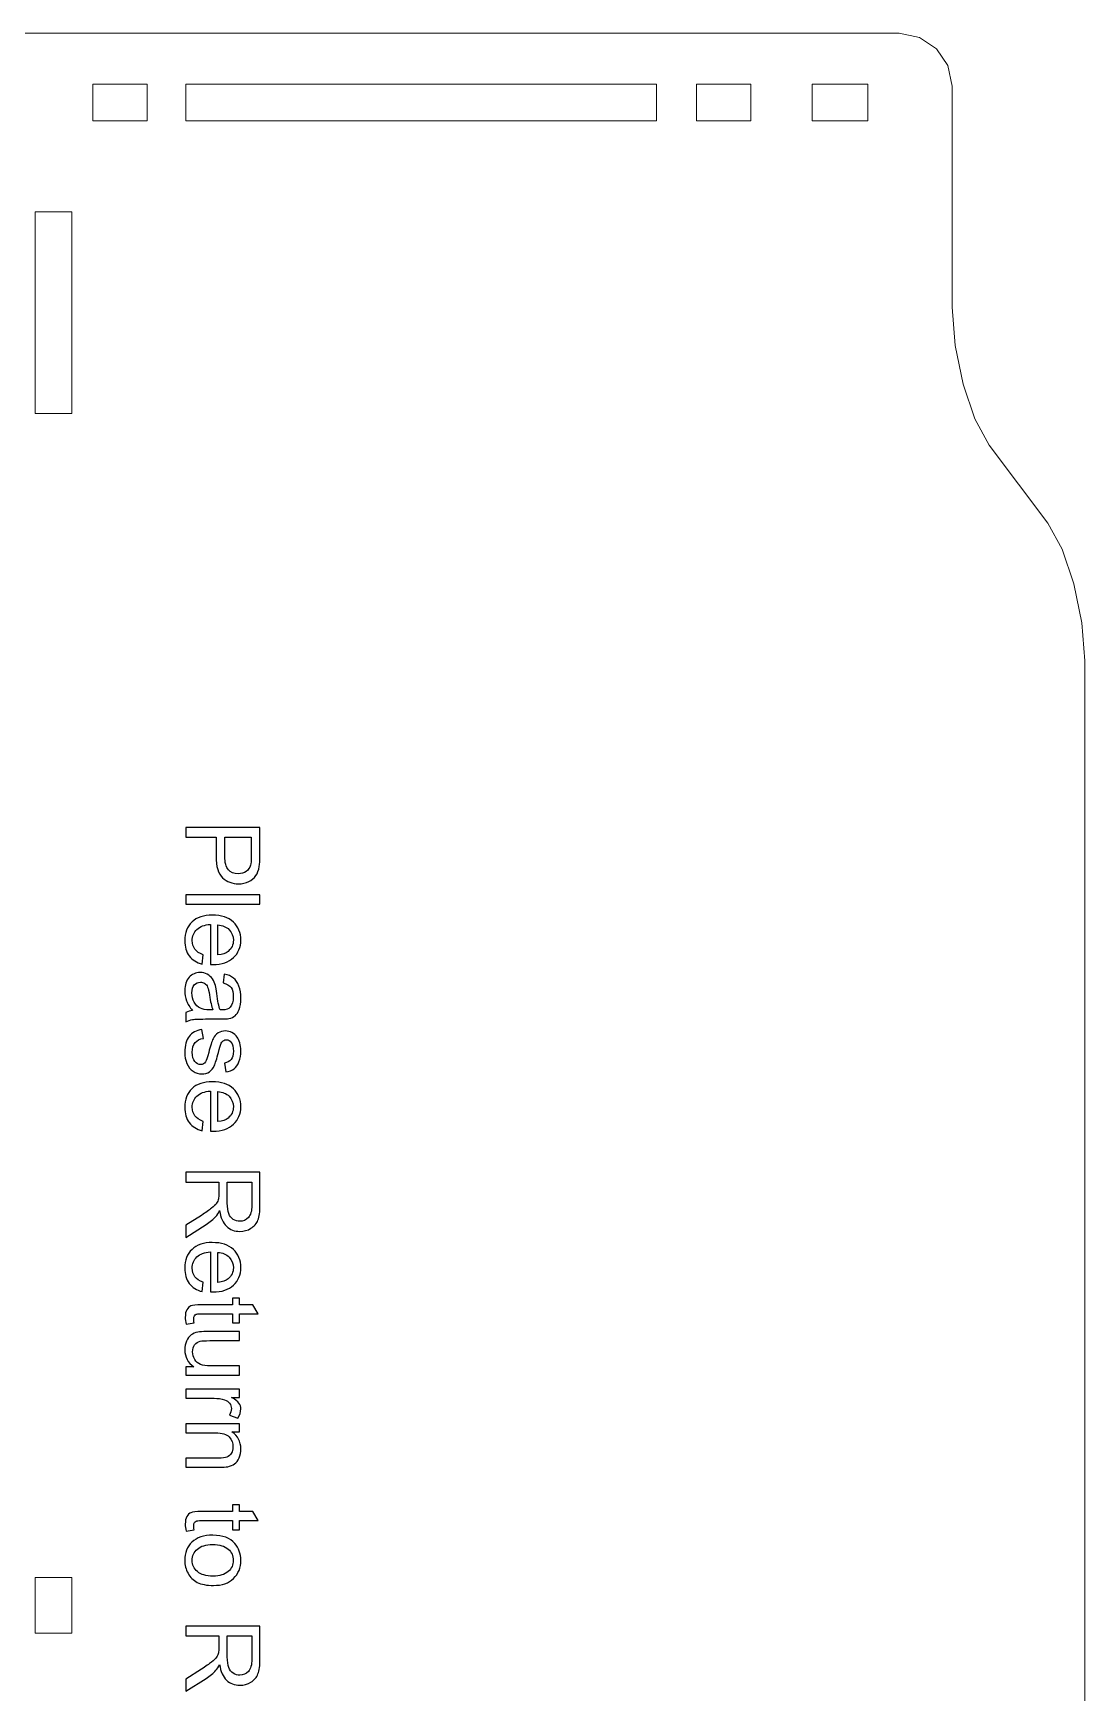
# Model space of a CAD drawing. Header units: centimetres. Extents: x -30.4 to 29.6, y -53.2 to 22.5.
# Drawn here: x 20.14 to 28.75, y 8.37 to 21.97 of the extents above; entities that cross this region are included whole.
import ezdxf

# ---------------------------------------------------------------- set-up
doc = ezdxf.new("R2010")
doc.units = ezdxf.units.CM
doc.header["$MEASUREMENT"] = 0
doc.layers.add('table', color=7, linetype='Continuous')

msp = doc.modelspace()

# ---------------------------------------------------------------- linework, layer by layer
at = {"layer": 'table', "lineweight": 9}
for points in [[(27.23177, 21.96724), (27.23177, 21.96724), (19.10208, 21.96724), (19.10208, 21.96724)], [(20.6302, 21.55045), (20.6302, 21.55045), (21.07569, 21.55045), (21.07569, 21.55045)], [(20.6302, 21.25045), (20.6302, 21.25045), (20.6302, 21.55045), (20.6302, 21.55045)], [(21.07569, 21.55045), (21.07569, 21.55045), (21.07569, 21.25045), (21.07569, 21.25045)], [(25.24436, 21.55045), (25.24436, 21.55045), (21.39242, 21.55045), (21.39242, 21.55045)], [(21.39242, 21.25045), (21.39242, 21.25045), (21.39242, 21.55045), (21.39242, 21.55045)], [(25.24436, 21.25045), (25.24436, 21.25045), (25.24436, 21.55045), (25.24436, 21.55045)], [(26.01781, 21.55045), (26.01781, 21.55045), (25.57268, 21.55045), (25.57268, 21.55045)], [(25.57268, 21.55045), (25.57268, 21.55045), (25.57268, 21.25045), (25.57268, 21.25045)], [(26.01781, 21.25045), (26.01781, 21.25045), (26.01781, 21.55045), (26.01781, 21.55045)], [(26.97555, 21.55045), (26.97555, 21.55045), (26.51957, 21.55045), (26.51957, 21.55045)], [(26.51957, 21.55045), (26.51957, 21.55045), (26.51957, 21.25045), (26.51957, 21.25045)], [(26.97555, 21.25045), (26.97555, 21.25045), (26.97555, 21.55045), (26.97555, 21.55045)], [(27.66641, 20.38228), (27.66641, 20.38228), (27.66641, 21.53279), (27.66641, 21.53279)], [(20.6302, 21.25045), (20.6302, 21.25045), (21.07569, 21.25045), (21.07569, 21.25045)], [(21.07569, 21.25045), (21.07569, 21.25045), (21.07569, 21.25045), (21.07569, 21.25045)], [(25.24436, 21.25045), (25.24436, 21.25045), (21.39242, 21.25045), (21.39242, 21.25045)], [(21.39242, 21.25045), (21.39242, 21.25045), (21.39242, 21.25045), (21.39242, 21.25045)], [(26.01781, 21.25045), (26.01781, 21.25045), (25.57268, 21.25045), (25.57268, 21.25045)], [(25.57268, 21.25045), (25.57268, 21.25045), (25.57268, 21.25045), (25.57268, 21.25045)], [(26.97555, 21.25045), (26.97555, 21.25045), (26.51957, 21.25045), (26.51957, 21.25045)], [(26.51957, 21.25045), (26.51957, 21.25045), (26.51957, 21.25045), (26.51957, 21.25045)], [(20.15699, 18.85232), (20.15699, 18.85232), (20.15699, 20.5035), (20.15699, 20.5035)], [(20.15699, 20.5035), (20.15699, 20.5035), (20.15699, 20.5035), (20.15699, 20.5035)], [(20.15699, 20.5035), (20.15699, 20.5035), (20.45699, 20.5035), (20.45699, 20.5035)], [(20.45699, 18.85232), (20.45699, 18.85232), (20.45699, 20.5035), (20.45699, 20.5035)], [(27.66641, 19.72196), (27.66641, 19.72196), (27.66641, 20.38228), (27.66641, 20.38228)], [(20.45699, 18.85232), (20.45699, 18.85232), (20.15699, 18.85232), (20.15699, 18.85232)], [(28.44867, 17.95473), (28.44867, 17.95473), (27.97008, 18.59279), (27.97008, 18.59279)], [(28.75271, -3.30514), (28.75271, -3.30514), (28.75271, 16.82537), (28.75271, 16.82537)], [(20.15699, 8.86232), (20.15699, 8.86232), (20.15699, 9.31847), (20.15699, 9.31847)], [(20.45699, 9.31847), (20.45699, 9.31847), (20.15699, 9.31847), (20.15699, 9.31847)], [(20.45699, 8.86232), (20.45699, 8.86232), (20.45699, 9.31847), (20.45699, 9.31847)], [(20.45699, 8.86232), (20.45699, 8.86232), (20.15699, 8.86232), (20.15699, 8.86232)]]:
    msp.add_open_spline(points, degree=3, dxfattribs=at)
for points in [[(27.66641, 21.53279), (27.66641, 21.53279), (27.63219, 21.70164), (27.63219, 21.70164), (27.63219, 21.70164), (27.63219, 21.70164), (27.53857, 21.83977), (27.53857, 21.83977), (27.53857, 21.83977), (27.53857, 21.83977), (27.40043, 21.93303), (27.40043, 21.93303), (27.40043, 21.93303), (27.40043, 21.93303), (27.23177, 21.96724), (27.23177, 21.96724)], [(27.97008, 18.59279), (27.97008, 18.59279), (27.85217, 18.80744), (27.85217, 18.80744), (27.85217, 18.80744), (27.85217, 18.80744), (27.75561, 19.09181), (27.75561, 19.09181), (27.75561, 19.09181), (27.75561, 19.09181), (27.6905, 19.40909), (27.6905, 19.40909), (27.6905, 19.40909), (27.6905, 19.40909), (27.66641, 19.72196), (27.66641, 19.72196)], [(28.75271, 16.82537), (28.75271, 16.82537), (28.72862, 17.13843), (28.72862, 17.13843), (28.72862, 17.13843), (28.72862, 17.13843), (28.66314, 17.45572), (28.66314, 17.45572), (28.66314, 17.45572), (28.66314, 17.45572), (28.56658, 17.74045), (28.56658, 17.74045), (28.56658, 17.74045), (28.56658, 17.74045), (28.44886, 17.95473), (28.44886, 17.95473)]]:
    msp.add_open_spline(points, degree=3, knots=[0, 0, 0, 0, 0.2, 0.2, 0.2, 0.2, 0.4, 0.4, 0.4, 0.4, 0.6, 0.6, 0.6, 0.6, 1, 1, 1, 1], dxfattribs=at)
at = {"layer": 'table', "color": 250}
for points, knots in [([(21.39258, 15.46206), (21.39258, 15.46206), (21.99865, 15.46206), (21.99865, 15.46206), (21.99865, 15.46206), (21.99865, 15.46206), (21.99865, 15.23346), (21.99865, 15.23346), (21.99865, 15.23346), (21.99865, 15.19324), (21.99667, 15.16248), (21.99286, 15.14131), (21.99286, 15.14131), (21.98792, 15.11154), (21.97847, 15.08656), (21.9645, 15.06638), (21.9645, 15.06638), (21.95067, 15.04635), (21.93106, 15.03012), (21.90608, 15.01784), (21.90608, 15.01784), (21.88096, 15.00557), (21.85345, 14.9995), (21.82339, 14.9995), (21.82339, 14.9995), (21.77188, 14.9995), (21.72814, 15.01587), (21.69244, 15.0486), (21.69244, 15.0486), (21.65688, 15.08148), (21.63896, 15.14075), (21.63896, 15.2264), (21.63896, 15.2264), (21.63896, 15.2264), (21.63896, 15.38191), (21.63896, 15.38191), (21.63896, 15.38191), (21.63896, 15.38191), (21.39258, 15.38191), (21.39258, 15.38191), (21.39258, 15.38191), (21.39258, 15.38191), (21.39258, 15.46206), (21.39258, 15.46206)], [0, 0, 0, 0, 0.08333333, 0.08333333, 0.08333333, 0.08333333, 0.16666667, 0.16666667, 0.16666667, 0.16666667, 0.25, 0.25, 0.25, 0.25, 0.33333333, 0.33333333, 0.33333333, 0.33333333, 0.41666667, 0.41666667, 0.41666667, 0.41666667, 0.5, 0.5, 0.5, 0.5, 0.58333333, 0.58333333, 0.58333333, 0.58333333, 0.66666667, 0.66666667, 0.66666667, 0.66666667, 0.75, 0.75, 0.75, 0.75, 0.83333333, 0.83333333, 0.83333333, 0.83333333, 1, 1, 1, 1]), ([(21.7105, 15.38191), (21.7105, 15.38191), (21.7105, 15.22513), (21.7105, 15.22513), (21.7105, 15.22513), (21.7105, 15.17334), (21.7201, 15.13652), (21.73943, 15.11478), (21.73943, 15.11478), (21.75876, 15.09305), (21.78585, 15.08219), (21.82085, 15.08219), (21.82085, 15.08219), (21.84625, 15.08219), (21.86798, 15.08854), (21.88604, 15.10138), (21.88604, 15.10138), (21.9041, 15.11422), (21.91596, 15.13101), (21.92174, 15.15204), (21.92174, 15.15204), (21.92527, 15.16558), (21.9271, 15.19042), (21.9271, 15.22683), (21.9271, 15.22683), (21.9271, 15.22683), (21.9271, 15.38191), (21.9271, 15.38191), (21.9271, 15.38191), (21.9271, 15.38191), (21.7105, 15.38191), (21.7105, 15.38191)], [0, 0, 0, 0, 0.11111111, 0.11111111, 0.11111111, 0.11111111, 0.22222222, 0.22222222, 0.22222222, 0.22222222, 0.33333333, 0.33333333, 0.33333333, 0.33333333, 0.44444444, 0.44444444, 0.44444444, 0.44444444, 0.55555556, 0.55555556, 0.55555556, 0.55555556, 0.66666667, 0.66666667, 0.66666667, 0.66666667, 0.77777778, 0.77777778, 0.77777778, 0.77777778, 1, 1, 1, 1]), ([(21.39258, 14.90848), (21.39258, 14.90848), (21.99865, 14.90848), (21.99865, 14.90848), (21.99865, 14.90848), (21.99865, 14.90848), (21.99865, 14.83412), (21.99865, 14.83412), (21.99865, 14.83412), (21.99865, 14.83412), (21.39258, 14.83412), (21.39258, 14.83412), (21.39258, 14.83412), (21.39258, 14.83412), (21.39258, 14.90848), (21.39258, 14.90848)], [0, 0, 0, 0, 0.2, 0.2, 0.2, 0.2, 0.4, 0.4, 0.4, 0.4, 0.6, 0.6, 0.6, 0.6, 1, 1, 1, 1]), ([(21.53397, 14.41827), (21.53397, 14.41827), (21.52452, 14.34136), (21.52452, 14.34136), (21.52452, 14.34136), (21.4795, 14.3535), (21.44465, 14.37593), (21.41981, 14.40867), (21.41981, 14.40867), (21.39512, 14.44155), (21.3827, 14.48346), (21.3827, 14.5344), (21.3827, 14.5344), (21.3827, 14.59861), (21.40246, 14.64955), (21.44197, 14.68708), (21.44197, 14.68708), (21.48148, 14.72476), (21.53694, 14.74353), (21.60834, 14.74353), (21.60834, 14.74353), (21.68228, 14.74353), (21.73957, 14.72462), (21.78035, 14.68652), (21.78035, 14.68652), (21.82113, 14.64842), (21.84159, 14.59917), (21.84159, 14.53849), (21.84159, 14.53849), (21.84159, 14.47979), (21.82155, 14.43181), (21.78162, 14.3947), (21.78162, 14.3947), (21.74169, 14.35745), (21.68538, 14.33882), (21.61299, 14.33882), (21.61299, 14.33882), (21.60848, 14.33882), (21.60185, 14.33896), (21.5931, 14.33925), (21.5931, 14.33925), (21.5931, 14.33925), (21.5931, 14.66662), (21.5931, 14.66662), (21.5931, 14.66662), (21.54484, 14.66394), (21.50787, 14.65025), (21.48233, 14.6257), (21.48233, 14.6257), (21.45664, 14.60115), (21.4438, 14.57067), (21.4438, 14.53398), (21.4438, 14.53398), (21.4438, 14.50674), (21.451, 14.48346), (21.46539, 14.46413), (21.46539, 14.46413), (21.47964, 14.4448), (21.5025, 14.42956), (21.53397, 14.41827)], [0, 0, 0, 0, 0.0625, 0.0625, 0.0625, 0.0625, 0.125, 0.125, 0.125, 0.125, 0.1875, 0.1875, 0.1875, 0.1875, 0.25, 0.25, 0.25, 0.25, 0.3125, 0.3125, 0.3125, 0.3125, 0.375, 0.375, 0.375, 0.375, 0.4375, 0.4375, 0.4375, 0.4375, 0.5, 0.5, 0.5, 0.5, 0.5625, 0.5625, 0.5625, 0.5625, 0.625, 0.625, 0.625, 0.625, 0.6875, 0.6875, 0.6875, 0.6875, 0.75, 0.75, 0.75, 0.75, 0.8125, 0.8125, 0.8125, 0.8125, 0.875, 0.875, 0.875, 0.875, 1, 1, 1, 1]), ([(21.65434, 14.66253), (21.65434, 14.66253), (21.65434, 14.41742), (21.65434, 14.41742), (21.65434, 14.41742), (21.69117, 14.42067), (21.71897, 14.43012), (21.73731, 14.4455), (21.73731, 14.4455), (21.76596, 14.46921), (21.78035, 14.49997), (21.78035, 14.53765), (21.78035, 14.53765), (21.78035, 14.57179), (21.76892, 14.60058), (21.74606, 14.62386), (21.74606, 14.62386), (21.7232, 14.64715), (21.69258, 14.65999), (21.65434, 14.66253)], [0, 0, 0, 0, 0.16666667, 0.16666667, 0.16666667, 0.16666667, 0.33333333, 0.33333333, 0.33333333, 0.33333333, 0.5, 0.5, 0.5, 0.5, 0.66666667, 0.66666667, 0.66666667, 0.66666667, 1, 1, 1, 1]), ([(21.44677, 13.96136), (21.42334, 13.98901), (21.40683, 14.01554), (21.3971, 14.04094), (21.3971, 14.04094), (21.3875, 14.06648), (21.3827, 14.09386), (21.3827, 14.12307), (21.3827, 14.12307), (21.3827, 14.17133), (21.39441, 14.2083), (21.41798, 14.23426), (21.41798, 14.23426), (21.44155, 14.26009), (21.47174, 14.27307), (21.50829, 14.27307), (21.50829, 14.27307), (21.52988, 14.27307), (21.54949, 14.26827), (21.56727, 14.25839), (21.56727, 14.25839), (21.58505, 14.24866), (21.59931, 14.23582), (21.61003, 14.22001), (21.61003, 14.22001), (21.62075, 14.20407), (21.62894, 14.18629), (21.63444, 14.16639), (21.63444, 14.16639), (21.63825, 14.15186), (21.64206, 14.12984), (21.64559, 14.10035), (21.64559, 14.10035), (21.65279, 14.04024), (21.66125, 13.99593), (21.67127, 13.96757), (21.67127, 13.96757), (21.68143, 13.96728), (21.68792, 13.96714), (21.6906, 13.96714), (21.6906, 13.96714), (21.72094, 13.96714), (21.74239, 13.9742), (21.75467, 13.98831), (21.75467, 13.98831), (21.7716, 14.00722), (21.77993, 14.03558), (21.77993, 14.07298), (21.77993, 14.07298), (21.77993, 14.10797), (21.77386, 14.13379), (21.76158, 14.15059), (21.76158, 14.15059), (21.74931, 14.16724), (21.72758, 14.17951), (21.69639, 14.18756), (21.69639, 14.18756), (21.69639, 14.18756), (21.70641, 14.26023), (21.70641, 14.26023), (21.70641, 14.26023), (21.73745, 14.25374), (21.76271, 14.24273), (21.78176, 14.22763), (21.78176, 14.22763), (21.80095, 14.21253), (21.81577, 14.19052), (21.82607, 14.16187), (21.82607, 14.16187), (21.83637, 14.13323), (21.84159, 14.10007), (21.84159, 14.06225), (21.84159, 14.06225), (21.84159, 14.02472), (21.83708, 13.99438), (21.82833, 13.97095), (21.82833, 13.97095), (21.81944, 13.94753), (21.80843, 13.93031), (21.79503, 13.91917), (21.79503, 13.91917), (21.78162, 13.90816), (21.76483, 13.90054), (21.74437, 13.89602), (21.74437, 13.89602), (21.73167, 13.89362), (21.70881, 13.89235), (21.67579, 13.89235), (21.67579, 13.89235), (21.67579, 13.89235), (21.57659, 13.89235), (21.57659, 13.89235), (21.57659, 13.89235), (21.5073, 13.89235), (21.46356, 13.8908), (21.44536, 13.88756), (21.44536, 13.88756), (21.42701, 13.88445), (21.40937, 13.8781), (21.39258, 13.86879), (21.39258, 13.86879), (21.39258, 13.86879), (21.39258, 13.94654), (21.39258, 13.94654), (21.39258, 13.94654), (21.40796, 13.95416), (21.42602, 13.95924), (21.44677, 13.96136)], [0, 0, 0, 0, 0.03571429, 0.03571429, 0.03571429, 0.03571429, 0.07142857, 0.07142857, 0.07142857, 0.07142857, 0.10714286, 0.10714286, 0.10714286, 0.10714286, 0.14285714, 0.14285714, 0.14285714, 0.14285714, 0.17857143, 0.17857143, 0.17857143, 0.17857143, 0.21428571, 0.21428571, 0.21428571, 0.21428571, 0.25, 0.25, 0.25, 0.25, 0.28571429, 0.28571429, 0.28571429, 0.28571429, 0.32142857, 0.32142857, 0.32142857, 0.32142857, 0.35714286, 0.35714286, 0.35714286, 0.35714286, 0.39285714, 0.39285714, 0.39285714, 0.39285714, 0.42857143, 0.42857143, 0.42857143, 0.42857143, 0.46428571, 0.46428571, 0.46428571, 0.46428571, 0.5, 0.5, 0.5, 0.5, 0.53571429, 0.53571429, 0.53571429, 0.53571429, 0.57142857, 0.57142857, 0.57142857, 0.57142857, 0.60714286, 0.60714286, 0.60714286, 0.60714286, 0.64285714, 0.64285714, 0.64285714, 0.64285714, 0.67857143, 0.67857143, 0.67857143, 0.67857143, 0.71428571, 0.71428571, 0.71428571, 0.71428571, 0.75, 0.75, 0.75, 0.75, 0.78571429, 0.78571429, 0.78571429, 0.78571429, 0.82142857, 0.82142857, 0.82142857, 0.82142857, 0.85714286, 0.85714286, 0.85714286, 0.85714286, 0.89285714, 0.89285714, 0.89285714, 0.89285714, 0.92857143, 0.92857143, 0.92857143, 0.92857143, 1, 1, 1, 1]), ([(21.61299, 13.96757), (21.60185, 13.99466), (21.59253, 14.03516), (21.58477, 14.08906), (21.58477, 14.08906), (21.5804, 14.11968), (21.57546, 14.14141), (21.56996, 14.15397), (21.56996, 14.15397), (21.56445, 14.16667), (21.55641, 14.17655), (21.54568, 14.18332), (21.54568, 14.18332), (21.5351, 14.19024), (21.52339, 14.19377), (21.51041, 14.19377), (21.51041, 14.19377), (21.49051, 14.19377), (21.474, 14.18615), (21.46074, 14.17119), (21.46074, 14.17119), (21.44761, 14.15623), (21.44098, 14.13422), (21.44098, 14.10529), (21.44098, 14.10529), (21.44098, 14.07664), (21.44719, 14.0511), (21.45975, 14.02881), (21.45975, 14.02881), (21.47231, 14.00651), (21.48952, 13.99), (21.51125, 13.97956), (21.51125, 13.97956), (21.52805, 13.97152), (21.55288, 13.96757), (21.58562, 13.96757), (21.58562, 13.96757), (21.58562, 13.96757), (21.61299, 13.96757), (21.61299, 13.96757)], [0, 0, 0, 0, 0.09090909, 0.09090909, 0.09090909, 0.09090909, 0.18181818, 0.18181818, 0.18181818, 0.18181818, 0.27272727, 0.27272727, 0.27272727, 0.27272727, 0.36363636, 0.36363636, 0.36363636, 0.36363636, 0.45454545, 0.45454545, 0.45454545, 0.45454545, 0.54545455, 0.54545455, 0.54545455, 0.54545455, 0.63636364, 0.63636364, 0.63636364, 0.63636364, 0.72727273, 0.72727273, 0.72727273, 0.72727273, 0.81818182, 0.81818182, 0.81818182, 0.81818182, 1, 1, 1, 1]), ([(21.52367, 13.8067), (21.52367, 13.8067), (21.53524, 13.73319), (21.53524, 13.73319), (21.53524, 13.73319), (21.50575, 13.72909), (21.48317, 13.71752), (21.46737, 13.69861), (21.46737, 13.69861), (21.45171, 13.67985), (21.4438, 13.65346), (21.4438, 13.61945), (21.4438, 13.61945), (21.4438, 13.5853), (21.45086, 13.5599), (21.46469, 13.54339), (21.46469, 13.54339), (21.47866, 13.52688), (21.49503, 13.51856), (21.51365, 13.51856), (21.51365, 13.51856), (21.53059, 13.51856), (21.54371, 13.5259), (21.55345, 13.54057), (21.55345, 13.54057), (21.56008, 13.55073), (21.5684, 13.57613), (21.57856, 13.61663), (21.57856, 13.61663), (21.59239, 13.6711), (21.60425, 13.70906), (21.6144, 13.73008), (21.6144, 13.73008), (21.62442, 13.75111), (21.63839, 13.76719), (21.65617, 13.77806), (21.65617, 13.77806), (21.67395, 13.78892), (21.69357, 13.79443), (21.71502, 13.79443), (21.71502, 13.79443), (21.73463, 13.79443), (21.75269, 13.78991), (21.76934, 13.78088), (21.76934, 13.78088), (21.78614, 13.77199), (21.79996, 13.75972), (21.81097, 13.74433), (21.81097, 13.74433), (21.81944, 13.73276), (21.82678, 13.71696), (21.8327, 13.69706), (21.8327, 13.69706), (21.83863, 13.67702), (21.84159, 13.65558), (21.84159, 13.63272), (21.84159, 13.63272), (21.84159, 13.59829), (21.83651, 13.56809), (21.82663, 13.54198), (21.82663, 13.54198), (21.81676, 13.51588), (21.80335, 13.49669), (21.78642, 13.48427), (21.78642, 13.48427), (21.76934, 13.47185), (21.74677, 13.46338), (21.7184, 13.45873), (21.7184, 13.45873), (21.7184, 13.45873), (21.70838, 13.5314), (21.70838, 13.5314), (21.70838, 13.5314), (21.73096, 13.53479), (21.7486, 13.54438), (21.7613, 13.56019), (21.7613, 13.56019), (21.774, 13.57599), (21.78035, 13.59843), (21.78035, 13.62735), (21.78035, 13.62735), (21.78035, 13.6615), (21.77471, 13.68591), (21.76342, 13.70045), (21.76342, 13.70045), (21.75213, 13.71512), (21.73886, 13.72246), (21.72377, 13.72246), (21.72377, 13.72246), (21.71403, 13.72246), (21.70542, 13.71936), (21.69766, 13.71329), (21.69766, 13.71329), (21.68962, 13.70722), (21.68313, 13.69777), (21.67776, 13.68479), (21.67776, 13.68479), (21.67508, 13.67731), (21.66873, 13.65543), (21.65885, 13.61903), (21.65885, 13.61903), (21.64474, 13.56639), (21.63331, 13.52971), (21.62428, 13.50896), (21.62428, 13.50896), (21.61539, 13.48808), (21.60227, 13.47171), (21.5852, 13.45986), (21.5852, 13.45986), (21.56812, 13.448), (21.54695, 13.44208), (21.52155, 13.44208), (21.52155, 13.44208), (21.49672, 13.44208), (21.47344, 13.44941), (21.45142, 13.46381), (21.45142, 13.46381), (21.42955, 13.47834), (21.41262, 13.49923), (21.40062, 13.52646), (21.40062, 13.52646), (21.38863, 13.55369), (21.3827, 13.5846), (21.3827, 13.61903), (21.3827, 13.61903), (21.3827, 13.67618), (21.39456, 13.71964), (21.41826, 13.74956), (21.41826, 13.74956), (21.44197, 13.77947), (21.4771, 13.79852), (21.52367, 13.8067)], [0, 0, 0, 0, 0.02941176, 0.02941176, 0.02941176, 0.02941176, 0.05882353, 0.05882353, 0.05882353, 0.05882353, 0.08823529, 0.08823529, 0.08823529, 0.08823529, 0.11764706, 0.11764706, 0.11764706, 0.11764706, 0.14705882, 0.14705882, 0.14705882, 0.14705882, 0.17647059, 0.17647059, 0.17647059, 0.17647059, 0.20588235, 0.20588235, 0.20588235, 0.20588235, 0.23529412, 0.23529412, 0.23529412, 0.23529412, 0.26470588, 0.26470588, 0.26470588, 0.26470588, 0.29411765, 0.29411765, 0.29411765, 0.29411765, 0.32352941, 0.32352941, 0.32352941, 0.32352941, 0.35294118, 0.35294118, 0.35294118, 0.35294118, 0.38235294, 0.38235294, 0.38235294, 0.38235294, 0.41176471, 0.41176471, 0.41176471, 0.41176471, 0.44117647, 0.44117647, 0.44117647, 0.44117647, 0.47058824, 0.47058824, 0.47058824, 0.47058824, 0.5, 0.5, 0.5, 0.5, 0.52941176, 0.52941176, 0.52941176, 0.52941176, 0.55882353, 0.55882353, 0.55882353, 0.55882353, 0.58823529, 0.58823529, 0.58823529, 0.58823529, 0.61764706, 0.61764706, 0.61764706, 0.61764706, 0.64705882, 0.64705882, 0.64705882, 0.64705882, 0.67647059, 0.67647059, 0.67647059, 0.67647059, 0.70588235, 0.70588235, 0.70588235, 0.70588235, 0.73529412, 0.73529412, 0.73529412, 0.73529412, 0.76470588, 0.76470588, 0.76470588, 0.76470588, 0.79411765, 0.79411765, 0.79411765, 0.79411765, 0.82352941, 0.82352941, 0.82352941, 0.82352941, 0.85294118, 0.85294118, 0.85294118, 0.85294118, 0.88235294, 0.88235294, 0.88235294, 0.88235294, 0.91176471, 0.91176471, 0.91176471, 0.91176471, 0.94117647, 0.94117647, 0.94117647, 0.94117647, 1, 1, 1, 1]), ([(21.53397, 13.05318), (21.53397, 13.05318), (21.52452, 12.97627), (21.52452, 12.97627), (21.52452, 12.97627), (21.4795, 12.98841), (21.44465, 13.01084), (21.41981, 13.04358), (21.41981, 13.04358), (21.39512, 13.07646), (21.3827, 13.11837), (21.3827, 13.16931), (21.3827, 13.16931), (21.3827, 13.23352), (21.40246, 13.28446), (21.44197, 13.32199), (21.44197, 13.32199), (21.48148, 13.35967), (21.53694, 13.37844), (21.60834, 13.37844), (21.60834, 13.37844), (21.68228, 13.37844), (21.73957, 13.35953), (21.78035, 13.32143), (21.78035, 13.32143), (21.82113, 13.28333), (21.84159, 13.23408), (21.84159, 13.1734), (21.84159, 13.1734), (21.84159, 13.1147), (21.82155, 13.06672), (21.78162, 13.02961), (21.78162, 13.02961), (21.74169, 12.99236), (21.68538, 12.97373), (21.61299, 12.97373), (21.61299, 12.97373), (21.60848, 12.97373), (21.60185, 12.97387), (21.5931, 12.97416), (21.5931, 12.97416), (21.5931, 12.97416), (21.5931, 13.30153), (21.5931, 13.30153), (21.5931, 13.30153), (21.54484, 13.29885), (21.50787, 13.28516), (21.48233, 13.26061), (21.48233, 13.26061), (21.45664, 13.23606), (21.4438, 13.20558), (21.4438, 13.16889), (21.4438, 13.16889), (21.4438, 13.14165), (21.451, 13.11837), (21.46539, 13.09904), (21.46539, 13.09904), (21.47964, 13.07971), (21.5025, 13.06447), (21.53397, 13.05318)], [0, 0, 0, 0, 0.0625, 0.0625, 0.0625, 0.0625, 0.125, 0.125, 0.125, 0.125, 0.1875, 0.1875, 0.1875, 0.1875, 0.25, 0.25, 0.25, 0.25, 0.3125, 0.3125, 0.3125, 0.3125, 0.375, 0.375, 0.375, 0.375, 0.4375, 0.4375, 0.4375, 0.4375, 0.5, 0.5, 0.5, 0.5, 0.5625, 0.5625, 0.5625, 0.5625, 0.625, 0.625, 0.625, 0.625, 0.6875, 0.6875, 0.6875, 0.6875, 0.75, 0.75, 0.75, 0.75, 0.8125, 0.8125, 0.8125, 0.8125, 0.875, 0.875, 0.875, 0.875, 1, 1, 1, 1]), ([(21.65434, 13.29744), (21.65434, 13.29744), (21.65434, 13.05233), (21.65434, 13.05233), (21.65434, 13.05233), (21.69117, 13.05558), (21.71897, 13.06503), (21.73731, 13.08041), (21.73731, 13.08041), (21.76596, 13.10412), (21.78035, 13.13488), (21.78035, 13.17256), (21.78035, 13.17256), (21.78035, 13.2067), (21.76892, 13.23549), (21.74606, 13.25877), (21.74606, 13.25877), (21.7232, 13.28206), (21.69258, 13.2949), (21.65434, 13.29744)], [0, 0, 0, 0, 0.16666667, 0.16666667, 0.16666667, 0.16666667, 0.33333333, 0.33333333, 0.33333333, 0.33333333, 0.5, 0.5, 0.5, 0.5, 0.66666667, 0.66666667, 0.66666667, 0.66666667, 1, 1, 1, 1]), ([(21.39258, 12.63677), (21.39258, 12.63677), (21.99865, 12.63677), (21.99865, 12.63677), (21.99865, 12.63677), (21.99865, 12.63677), (21.99865, 12.36809), (21.99865, 12.36809), (21.99865, 12.36809), (21.99865, 12.31405), (21.99314, 12.27298), (21.98228, 12.2449), (21.98228, 12.2449), (21.97141, 12.21682), (21.95222, 12.19439), (21.92471, 12.17745), (21.92471, 12.17745), (21.89705, 12.16066), (21.86657, 12.15234), (21.83327, 12.15234), (21.83327, 12.15234), (21.79023, 12.15234), (21.7541, 12.16616), (21.72461, 12.1941), (21.72461, 12.1941), (21.69512, 12.2219), (21.67635, 12.26494), (21.66831, 12.32308), (21.66831, 12.32308), (21.65815, 12.30177), (21.64813, 12.28568), (21.63811, 12.27468), (21.63811, 12.27468), (21.61666, 12.25125), (21.58971, 12.2291), (21.55754, 12.20807), (21.55754, 12.20807), (21.55754, 12.20807), (21.39258, 12.10266), (21.39258, 12.10266), (21.39258, 12.10266), (21.39258, 12.10266), (21.39258, 12.20356), (21.39258, 12.20356), (21.39258, 12.20356), (21.39258, 12.20356), (21.51873, 12.28371), (21.51873, 12.28371), (21.51873, 12.28371), (21.555, 12.30713), (21.58294, 12.32647), (21.60213, 12.34171), (21.60213, 12.34171), (21.62146, 12.3568), (21.63501, 12.37035), (21.64263, 12.38234), (21.64263, 12.38234), (21.65039, 12.39434), (21.65575, 12.40647), (21.65885, 12.41889), (21.65885, 12.41889), (21.66069, 12.42806), (21.66168, 12.44288), (21.66168, 12.46362), (21.66168, 12.46362), (21.66168, 12.46362), (21.66168, 12.55662), (21.66168, 12.55662), (21.66168, 12.55662), (21.66168, 12.55662), (21.39258, 12.55662), (21.39258, 12.55662), (21.39258, 12.55662), (21.39258, 12.55662), (21.39258, 12.63677), (21.39258, 12.63677)], [0, 0, 0, 0, 0.05, 0.05, 0.05, 0.05, 0.1, 0.1, 0.1, 0.1, 0.15, 0.15, 0.15, 0.15, 0.2, 0.2, 0.2, 0.2, 0.25, 0.25, 0.25, 0.25, 0.3, 0.3, 0.3, 0.3, 0.35, 0.35, 0.35, 0.35, 0.4, 0.4, 0.4, 0.4, 0.45, 0.45, 0.45, 0.45, 0.5, 0.5, 0.5, 0.5, 0.55, 0.55, 0.55, 0.55, 0.6, 0.6, 0.6, 0.6, 0.65, 0.65, 0.65, 0.65, 0.7, 0.7, 0.7, 0.7, 0.75, 0.75, 0.75, 0.75, 0.8, 0.8, 0.8, 0.8, 0.85, 0.85, 0.85, 0.85, 0.9, 0.9, 0.9, 0.9, 1, 1, 1, 1]), ([(21.7311, 12.55662), (21.7311, 12.55662), (21.7311, 12.38418), (21.7311, 12.38418), (21.7311, 12.38418), (21.7311, 12.34763), (21.73491, 12.31885), (21.74253, 12.29824), (21.74253, 12.29824), (21.75015, 12.2775), (21.76229, 12.26184), (21.77894, 12.25111), (21.77894, 12.25111), (21.79559, 12.24039), (21.81365, 12.23503), (21.83327, 12.23503), (21.83327, 12.23503), (21.86191, 12.23503), (21.88548, 12.24533), (21.90396, 12.26621), (21.90396, 12.26621), (21.92245, 12.28695), (21.93162, 12.31983), (21.93162, 12.36485), (21.93162, 12.36485), (21.93162, 12.36485), (21.93162, 12.55662), (21.93162, 12.55662), (21.93162, 12.55662), (21.93162, 12.55662), (21.7311, 12.55662), (21.7311, 12.55662)], [0, 0, 0, 0, 0.11111111, 0.11111111, 0.11111111, 0.11111111, 0.22222222, 0.22222222, 0.22222222, 0.22222222, 0.33333333, 0.33333333, 0.33333333, 0.33333333, 0.44444444, 0.44444444, 0.44444444, 0.44444444, 0.55555556, 0.55555556, 0.55555556, 0.55555556, 0.66666667, 0.66666667, 0.66666667, 0.66666667, 0.77777778, 0.77777778, 0.77777778, 0.77777778, 1, 1, 1, 1]), ([(21.53397, 11.73564), (21.53397, 11.73564), (21.52452, 11.65873), (21.52452, 11.65873), (21.52452, 11.65873), (21.4795, 11.67087), (21.44465, 11.6933), (21.41981, 11.72604), (21.41981, 11.72604), (21.39512, 11.75892), (21.3827, 11.80083), (21.3827, 11.85177), (21.3827, 11.85177), (21.3827, 11.91598), (21.40246, 11.96692), (21.44197, 12.00445), (21.44197, 12.00445), (21.48148, 12.04213), (21.53694, 12.0609), (21.60834, 12.0609), (21.60834, 12.0609), (21.68228, 12.0609), (21.73957, 12.04199), (21.78035, 12.00389), (21.78035, 12.00389), (21.82113, 11.96579), (21.84159, 11.91654), (21.84159, 11.85586), (21.84159, 11.85586), (21.84159, 11.79716), (21.82155, 11.74918), (21.78162, 11.71207), (21.78162, 11.71207), (21.74169, 11.67482), (21.68538, 11.65619), (21.61299, 11.65619), (21.61299, 11.65619), (21.60848, 11.65619), (21.60185, 11.65633), (21.5931, 11.65662), (21.5931, 11.65662), (21.5931, 11.65662), (21.5931, 11.98399), (21.5931, 11.98399), (21.5931, 11.98399), (21.54484, 11.98131), (21.50787, 11.96762), (21.48233, 11.94307), (21.48233, 11.94307), (21.45664, 11.91852), (21.4438, 11.88804), (21.4438, 11.85135), (21.4438, 11.85135), (21.4438, 11.82411), (21.451, 11.80083), (21.46539, 11.7815), (21.46539, 11.7815), (21.47964, 11.76217), (21.5025, 11.74693), (21.53397, 11.73564)], [0, 0, 0, 0, 0.0625, 0.0625, 0.0625, 0.0625, 0.125, 0.125, 0.125, 0.125, 0.1875, 0.1875, 0.1875, 0.1875, 0.25, 0.25, 0.25, 0.25, 0.3125, 0.3125, 0.3125, 0.3125, 0.375, 0.375, 0.375, 0.375, 0.4375, 0.4375, 0.4375, 0.4375, 0.5, 0.5, 0.5, 0.5, 0.5625, 0.5625, 0.5625, 0.5625, 0.625, 0.625, 0.625, 0.625, 0.6875, 0.6875, 0.6875, 0.6875, 0.75, 0.75, 0.75, 0.75, 0.8125, 0.8125, 0.8125, 0.8125, 0.875, 0.875, 0.875, 0.875, 1, 1, 1, 1]), ([(21.65434, 11.9799), (21.65434, 11.9799), (21.65434, 11.73479), (21.65434, 11.73479), (21.65434, 11.73479), (21.69117, 11.73804), (21.71897, 11.74749), (21.73731, 11.76287), (21.73731, 11.76287), (21.76596, 11.78658), (21.78035, 11.81734), (21.78035, 11.85502), (21.78035, 11.85502), (21.78035, 11.88916), (21.76892, 11.91795), (21.74606, 11.94123), (21.74606, 11.94123), (21.7232, 11.96452), (21.69258, 11.97736), (21.65434, 11.9799)], [0, 0, 0, 0, 0.16666667, 0.16666667, 0.16666667, 0.16666667, 0.33333333, 0.33333333, 0.33333333, 0.33333333, 0.5, 0.5, 0.5, 0.5, 0.66666667, 0.66666667, 0.66666667, 0.66666667, 1, 1, 1, 1]), ([(21.45918, 11.40276), (21.45918, 11.40276), (21.39343, 11.39204), (21.39343, 11.39204), (21.39343, 11.39204), (21.38905, 11.41292), (21.38679, 11.43169), (21.38679, 11.4482), (21.38679, 11.4482), (21.38679, 11.47529), (21.39103, 11.49618), (21.39964, 11.51114), (21.39964, 11.51114), (21.4081, 11.52595), (21.41939, 11.53639), (21.43336, 11.54246), (21.43336, 11.54246), (21.44719, 11.54853), (21.47654, 11.55163), (21.52113, 11.55163), (21.52113, 11.55163), (21.52113, 11.55163), (21.77372, 11.55163), (21.77372, 11.55163), (21.77372, 11.55163), (21.77372, 11.55163), (21.77372, 11.60624), (21.77372, 11.60624), (21.77372, 11.60624), (21.77372, 11.60624), (21.83157, 11.60624), (21.83157, 11.60624), (21.83157, 11.60624), (21.83157, 11.60624), (21.83157, 11.55163), (21.83157, 11.55163), (21.83157, 11.55163), (21.83157, 11.55163), (21.94037, 11.55163), (21.94037, 11.55163), (21.94037, 11.55163), (21.94037, 11.55163), (21.98496, 11.47755), (21.98496, 11.47755), (21.98496, 11.47755), (21.98496, 11.47755), (21.83157, 11.47755), (21.83157, 11.47755), (21.83157, 11.47755), (21.83157, 11.47755), (21.83157, 11.40276), (21.83157, 11.40276), (21.83157, 11.40276), (21.83157, 11.40276), (21.77372, 11.40276), (21.77372, 11.40276), (21.77372, 11.40276), (21.77372, 11.40276), (21.77372, 11.47755), (21.77372, 11.47755), (21.77372, 11.47755), (21.77372, 11.47755), (21.51704, 11.47755), (21.51704, 11.47755), (21.51704, 11.47755), (21.49573, 11.47755), (21.48218, 11.47628), (21.47612, 11.47374), (21.47612, 11.47374), (21.47005, 11.47106), (21.46525, 11.46683), (21.46158, 11.4609), (21.46158, 11.4609), (21.45806, 11.45497), (21.45622, 11.44651), (21.45622, 11.4355), (21.45622, 11.4355), (21.45622, 11.42717), (21.45721, 11.41631), (21.45918, 11.40276)], [0, 0, 0, 0, 0.04761905, 0.04761905, 0.04761905, 0.04761905, 0.0952381, 0.0952381, 0.0952381, 0.0952381, 0.14285714, 0.14285714, 0.14285714, 0.14285714, 0.19047619, 0.19047619, 0.19047619, 0.19047619, 0.23809524, 0.23809524, 0.23809524, 0.23809524, 0.28571429, 0.28571429, 0.28571429, 0.28571429, 0.33333333, 0.33333333, 0.33333333, 0.33333333, 0.38095238, 0.38095238, 0.38095238, 0.38095238, 0.42857143, 0.42857143, 0.42857143, 0.42857143, 0.47619048, 0.47619048, 0.47619048, 0.47619048, 0.52380952, 0.52380952, 0.52380952, 0.52380952, 0.57142857, 0.57142857, 0.57142857, 0.57142857, 0.61904762, 0.61904762, 0.61904762, 0.61904762, 0.66666667, 0.66666667, 0.66666667, 0.66666667, 0.71428571, 0.71428571, 0.71428571, 0.71428571, 0.76190476, 0.76190476, 0.76190476, 0.76190476, 0.80952381, 0.80952381, 0.80952381, 0.80952381, 0.85714286, 0.85714286, 0.85714286, 0.85714286, 0.9047619, 0.9047619, 0.9047619, 0.9047619, 1, 1, 1, 1]), ([(21.39258, 11.04223), (21.39258, 11.04223), (21.45707, 11.04223), (21.45707, 11.04223), (21.45707, 11.04223), (21.4074, 11.07652), (21.3827, 11.12294), (21.3827, 11.18164), (21.3827, 11.18164), (21.3827, 11.20747), (21.38764, 11.23174), (21.39752, 11.25417), (21.39752, 11.25417), (21.4074, 11.27661), (21.41996, 11.29326), (21.43491, 11.30413), (21.43491, 11.30413), (21.45001, 11.31513), (21.46836, 11.32275), (21.49009, 11.32713), (21.49009, 11.32713), (21.50476, 11.33009), (21.5279, 11.33164), (21.55965, 11.33164), (21.55965, 11.33164), (21.55965, 11.33164), (21.83157, 11.33164), (21.83157, 11.33164), (21.83157, 11.33164), (21.83157, 11.33164), (21.83157, 11.25728), (21.83157, 11.25728), (21.83157, 11.25728), (21.83157, 11.25728), (21.58816, 11.25728), (21.58816, 11.25728), (21.58816, 11.25728), (21.54921, 11.25728), (21.52311, 11.25573), (21.50956, 11.25276), (21.50956, 11.25276), (21.48995, 11.24797), (21.47471, 11.23809), (21.46342, 11.22299), (21.46342, 11.22299), (21.45227, 11.20775), (21.44677, 11.18898), (21.44677, 11.16669), (21.44677, 11.16669), (21.44677, 11.14439), (21.45241, 11.12351), (21.46384, 11.10389), (21.46384, 11.10389), (21.47527, 11.08428), (21.49093, 11.07045), (21.51055, 11.06241), (21.51055, 11.06241), (21.5303, 11.05422), (21.55895, 11.05013), (21.59634, 11.05013), (21.59634, 11.05013), (21.59634, 11.05013), (21.83157, 11.05013), (21.83157, 11.05013), (21.83157, 11.05013), (21.83157, 11.05013), (21.83157, 10.97576), (21.83157, 10.97576), (21.83157, 10.97576), (21.83157, 10.97576), (21.39258, 10.97576), (21.39258, 10.97576), (21.39258, 10.97576), (21.39258, 10.97576), (21.39258, 11.04223), (21.39258, 11.04223)], [0, 0, 0, 0, 0.05, 0.05, 0.05, 0.05, 0.1, 0.1, 0.1, 0.1, 0.15, 0.15, 0.15, 0.15, 0.2, 0.2, 0.2, 0.2, 0.25, 0.25, 0.25, 0.25, 0.3, 0.3, 0.3, 0.3, 0.35, 0.35, 0.35, 0.35, 0.4, 0.4, 0.4, 0.4, 0.45, 0.45, 0.45, 0.45, 0.5, 0.5, 0.5, 0.5, 0.55, 0.55, 0.55, 0.55, 0.6, 0.6, 0.6, 0.6, 0.65, 0.65, 0.65, 0.65, 0.7, 0.7, 0.7, 0.7, 0.75, 0.75, 0.75, 0.75, 0.8, 0.8, 0.8, 0.8, 0.85, 0.85, 0.85, 0.85, 0.9, 0.9, 0.9, 0.9, 1, 1, 1, 1]), ([(21.39258, 10.85992), (21.39258, 10.85992), (21.83157, 10.85992), (21.83157, 10.85992), (21.83157, 10.85992), (21.83157, 10.85992), (21.83157, 10.79303), (21.83157, 10.79303), (21.83157, 10.79303), (21.83157, 10.79303), (21.76511, 10.79303), (21.76511, 10.79303), (21.76511, 10.79303), (21.79615, 10.77596), (21.81676, 10.76015), (21.82663, 10.74562), (21.82663, 10.74562), (21.83651, 10.73122), (21.84159, 10.71528), (21.84159, 10.69792), (21.84159, 10.69792), (21.84159, 10.67281), (21.83355, 10.64741), (21.8176, 10.62144), (21.8176, 10.62144), (21.8176, 10.62144), (21.74846, 10.64712), (21.74846, 10.64712), (21.74846, 10.64712), (21.75932, 10.66519), (21.76469, 10.68339), (21.76469, 10.70159), (21.76469, 10.70159), (21.76469, 10.71796), (21.75975, 10.73249), (21.75001, 10.74548), (21.75001, 10.74548), (21.74013, 10.75846), (21.72659, 10.76763), (21.70923, 10.77313), (21.70923, 10.77313), (21.68284, 10.78146), (21.65392, 10.78555), (21.62245, 10.78555), (21.62245, 10.78555), (21.62245, 10.78555), (21.39258, 10.78555), (21.39258, 10.78555), (21.39258, 10.78555), (21.39258, 10.78555), (21.39258, 10.85992), (21.39258, 10.85992)], [0, 0, 0, 0, 0.07142857, 0.07142857, 0.07142857, 0.07142857, 0.14285714, 0.14285714, 0.14285714, 0.14285714, 0.21428571, 0.21428571, 0.21428571, 0.21428571, 0.28571429, 0.28571429, 0.28571429, 0.28571429, 0.35714286, 0.35714286, 0.35714286, 0.35714286, 0.42857143, 0.42857143, 0.42857143, 0.42857143, 0.5, 0.5, 0.5, 0.5, 0.57142857, 0.57142857, 0.57142857, 0.57142857, 0.64285714, 0.64285714, 0.64285714, 0.64285714, 0.71428571, 0.71428571, 0.71428571, 0.71428571, 0.78571429, 0.78571429, 0.78571429, 0.78571429, 0.85714286, 0.85714286, 0.85714286, 0.85714286, 1, 1, 1, 1]), ([(21.39258, 10.57713), (21.39258, 10.57713), (21.83157, 10.57713), (21.83157, 10.57713), (21.83157, 10.57713), (21.83157, 10.57713), (21.83157, 10.51024), (21.83157, 10.51024), (21.83157, 10.51024), (21.83157, 10.51024), (21.7692, 10.51024), (21.7692, 10.51024), (21.7692, 10.51024), (21.81746, 10.47793), (21.84159, 10.43136), (21.84159, 10.37055), (21.84159, 10.37055), (21.84159, 10.34402), (21.83679, 10.31975), (21.82734, 10.29759), (21.82734, 10.29759), (21.81774, 10.2753), (21.80533, 10.25879), (21.7898, 10.24778), (21.7898, 10.24778), (21.77442, 10.23663), (21.75608, 10.22901), (21.73491, 10.2245), (21.73491, 10.2245), (21.72108, 10.22182), (21.69695, 10.2204), (21.66252, 10.2204), (21.66252, 10.2204), (21.66252, 10.2204), (21.39258, 10.2204), (21.39258, 10.2204), (21.39258, 10.2204), (21.39258, 10.2204), (21.39258, 10.29491), (21.39258, 10.29491), (21.39258, 10.29491), (21.39258, 10.29491), (21.6597, 10.29491), (21.6597, 10.29491), (21.6597, 10.29491), (21.6899, 10.29491), (21.71262, 10.29773), (21.72772, 10.30352), (21.72772, 10.30352), (21.74267, 10.3093), (21.75467, 10.3196), (21.76356, 10.33428), (21.76356, 10.33428), (21.77259, 10.3491), (21.7771, 10.36631), (21.7771, 10.38621), (21.7771, 10.38621), (21.7771, 10.41796), (21.76694, 10.44519), (21.74691, 10.46833), (21.74691, 10.46833), (21.72673, 10.49134), (21.68863, 10.50277), (21.63233, 10.50277), (21.63233, 10.50277), (21.63233, 10.50277), (21.39258, 10.50277), (21.39258, 10.50277), (21.39258, 10.50277), (21.39258, 10.50277), (21.39258, 10.57713), (21.39258, 10.57713)], [0, 0, 0, 0, 0.05263158, 0.05263158, 0.05263158, 0.05263158, 0.10526316, 0.10526316, 0.10526316, 0.10526316, 0.15789474, 0.15789474, 0.15789474, 0.15789474, 0.21052632, 0.21052632, 0.21052632, 0.21052632, 0.26315789, 0.26315789, 0.26315789, 0.26315789, 0.31578947, 0.31578947, 0.31578947, 0.31578947, 0.36842105, 0.36842105, 0.36842105, 0.36842105, 0.42105263, 0.42105263, 0.42105263, 0.42105263, 0.47368421, 0.47368421, 0.47368421, 0.47368421, 0.52631579, 0.52631579, 0.52631579, 0.52631579, 0.57894737, 0.57894737, 0.57894737, 0.57894737, 0.63157895, 0.63157895, 0.63157895, 0.63157895, 0.68421053, 0.68421053, 0.68421053, 0.68421053, 0.73684211, 0.73684211, 0.73684211, 0.73684211, 0.78947368, 0.78947368, 0.78947368, 0.78947368, 0.84210526, 0.84210526, 0.84210526, 0.84210526, 0.89473684, 0.89473684, 0.89473684, 0.89473684, 1, 1, 1, 1]), ([(21.45918, 9.7086), (21.45918, 9.7086), (21.39343, 9.69788), (21.39343, 9.69788), (21.39343, 9.69788), (21.38905, 9.71876), (21.38679, 9.73753), (21.38679, 9.75404), (21.38679, 9.75404), (21.38679, 9.78113), (21.39103, 9.80202), (21.39964, 9.81698), (21.39964, 9.81698), (21.4081, 9.83179), (21.41939, 9.84223), (21.43336, 9.8483), (21.43336, 9.8483), (21.44719, 9.85437), (21.47654, 9.85747), (21.52113, 9.85747), (21.52113, 9.85747), (21.52113, 9.85747), (21.77372, 9.85747), (21.77372, 9.85747), (21.77372, 9.85747), (21.77372, 9.85747), (21.77372, 9.91208), (21.77372, 9.91208), (21.77372, 9.91208), (21.77372, 9.91208), (21.83157, 9.91208), (21.83157, 9.91208), (21.83157, 9.91208), (21.83157, 9.91208), (21.83157, 9.85747), (21.83157, 9.85747), (21.83157, 9.85747), (21.83157, 9.85747), (21.94037, 9.85747), (21.94037, 9.85747), (21.94037, 9.85747), (21.94037, 9.85747), (21.98496, 9.78339), (21.98496, 9.78339), (21.98496, 9.78339), (21.98496, 9.78339), (21.83157, 9.78339), (21.83157, 9.78339), (21.83157, 9.78339), (21.83157, 9.78339), (21.83157, 9.7086), (21.83157, 9.7086), (21.83157, 9.7086), (21.83157, 9.7086), (21.77372, 9.7086), (21.77372, 9.7086), (21.77372, 9.7086), (21.77372, 9.7086), (21.77372, 9.78339), (21.77372, 9.78339), (21.77372, 9.78339), (21.77372, 9.78339), (21.51704, 9.78339), (21.51704, 9.78339), (21.51704, 9.78339), (21.49573, 9.78339), (21.48218, 9.78212), (21.47612, 9.77958), (21.47612, 9.77958), (21.47005, 9.7769), (21.46525, 9.77267), (21.46158, 9.76674), (21.46158, 9.76674), (21.45806, 9.76081), (21.45622, 9.75235), (21.45622, 9.74134), (21.45622, 9.74134), (21.45622, 9.73301), (21.45721, 9.72215), (21.45918, 9.7086)], [0, 0, 0, 0, 0.04761905, 0.04761905, 0.04761905, 0.04761905, 0.0952381, 0.0952381, 0.0952381, 0.0952381, 0.14285714, 0.14285714, 0.14285714, 0.14285714, 0.19047619, 0.19047619, 0.19047619, 0.19047619, 0.23809524, 0.23809524, 0.23809524, 0.23809524, 0.28571429, 0.28571429, 0.28571429, 0.28571429, 0.33333333, 0.33333333, 0.33333333, 0.33333333, 0.38095238, 0.38095238, 0.38095238, 0.38095238, 0.42857143, 0.42857143, 0.42857143, 0.42857143, 0.47619048, 0.47619048, 0.47619048, 0.47619048, 0.52380952, 0.52380952, 0.52380952, 0.52380952, 0.57142857, 0.57142857, 0.57142857, 0.57142857, 0.61904762, 0.61904762, 0.61904762, 0.61904762, 0.66666667, 0.66666667, 0.66666667, 0.66666667, 0.71428571, 0.71428571, 0.71428571, 0.71428571, 0.76190476, 0.76190476, 0.76190476, 0.76190476, 0.80952381, 0.80952381, 0.80952381, 0.80952381, 0.85714286, 0.85714286, 0.85714286, 0.85714286, 0.9047619, 0.9047619, 0.9047619, 0.9047619, 1, 1, 1, 1]), ([(21.61215, 9.66359), (21.69343, 9.66359), (21.75368, 9.64101), (21.79277, 9.59572), (21.79277, 9.59572), (21.82522, 9.55804), (21.84159, 9.51204), (21.84159, 9.45771), (21.84159, 9.45771), (21.84159, 9.39731), (21.82184, 9.34793), (21.78218, 9.30969), (21.78218, 9.30969), (21.74267, 9.2713), (21.68806, 9.25225), (21.61836, 9.25225), (21.61836, 9.25225), (21.56177, 9.25225), (21.51732, 9.26072), (21.48501, 9.27765), (21.48501, 9.27765), (21.45255, 9.29459), (21.42743, 9.31928), (21.40951, 9.35159), (21.40951, 9.35159), (21.39159, 9.38405), (21.3827, 9.41933), (21.3827, 9.45771), (21.3827, 9.45771), (21.3827, 9.51909), (21.40232, 9.56876), (21.44183, 9.60672), (21.44183, 9.60672), (21.4812, 9.64468), (21.53792, 9.66359), (21.61215, 9.66359)], [0, 0, 0, 0, 0.1, 0.1, 0.1, 0.1, 0.2, 0.2, 0.2, 0.2, 0.3, 0.3, 0.3, 0.3, 0.4, 0.4, 0.4, 0.4, 0.5, 0.5, 0.5, 0.5, 0.6, 0.6, 0.6, 0.6, 0.7, 0.7, 0.7, 0.7, 0.8, 0.8, 0.8, 0.8, 1, 1, 1, 1]), ([(21.61215, 9.58711), (21.55584, 9.58711), (21.51379, 9.57483), (21.48585, 9.55028), (21.48585, 9.55028), (21.45777, 9.52572), (21.4438, 9.49482), (21.4438, 9.45771), (21.4438, 9.45771), (21.4438, 9.42074), (21.45791, 9.38998), (21.48599, 9.36542), (21.48599, 9.36542), (21.51408, 9.34101), (21.55697, 9.32874), (21.61455, 9.32874), (21.61455, 9.32874), (21.66887, 9.32874), (21.71008, 9.34101), (21.73802, 9.36571), (21.73802, 9.36571), (21.76596, 9.3904), (21.77993, 9.42102), (21.77993, 9.45771), (21.77993, 9.45771), (21.77993, 9.49482), (21.76596, 9.52572), (21.73816, 9.55028), (21.73816, 9.55028), (21.71036, 9.57483), (21.66831, 9.58711), (21.61215, 9.58711)], [0, 0, 0, 0, 0.11111111, 0.11111111, 0.11111111, 0.11111111, 0.22222222, 0.22222222, 0.22222222, 0.22222222, 0.33333333, 0.33333333, 0.33333333, 0.33333333, 0.44444444, 0.44444444, 0.44444444, 0.44444444, 0.55555556, 0.55555556, 0.55555556, 0.55555556, 0.66666667, 0.66666667, 0.66666667, 0.66666667, 0.77777778, 0.77777778, 0.77777778, 0.77777778, 1, 1, 1, 1]), ([(21.39258, 8.91896), (21.39258, 8.91896), (21.99865, 8.91896), (21.99865, 8.91896), (21.99865, 8.91896), (21.99865, 8.91896), (21.99865, 8.65028), (21.99865, 8.65028), (21.99865, 8.65028), (21.99865, 8.59624), (21.99314, 8.55517), (21.98228, 8.52709), (21.98228, 8.52709), (21.97141, 8.49901), (21.95222, 8.47658), (21.92471, 8.45964), (21.92471, 8.45964), (21.89705, 8.44285), (21.86657, 8.43453), (21.83327, 8.43453), (21.83327, 8.43453), (21.79023, 8.43453), (21.7541, 8.44835), (21.72461, 8.47629), (21.72461, 8.47629), (21.69512, 8.50409), (21.67635, 8.54713), (21.66831, 8.60527), (21.66831, 8.60527), (21.65815, 8.58396), (21.64813, 8.56787), (21.63811, 8.55687), (21.63811, 8.55687), (21.61666, 8.53344), (21.58971, 8.51129), (21.55754, 8.49026), (21.55754, 8.49026), (21.55754, 8.49026), (21.39258, 8.38485), (21.39258, 8.38485), (21.39258, 8.38485), (21.39258, 8.38485), (21.39258, 8.48575), (21.39258, 8.48575), (21.39258, 8.48575), (21.39258, 8.48575), (21.51873, 8.5659), (21.51873, 8.5659), (21.51873, 8.5659), (21.555, 8.58932), (21.58294, 8.60866), (21.60213, 8.6239), (21.60213, 8.6239), (21.62146, 8.63899), (21.63501, 8.65254), (21.64263, 8.66453), (21.64263, 8.66453), (21.65039, 8.67653), (21.65575, 8.68866), (21.65885, 8.70108), (21.65885, 8.70108), (21.66069, 8.71025), (21.66168, 8.72507), (21.66168, 8.74581), (21.66168, 8.74581), (21.66168, 8.74581), (21.66168, 8.83881), (21.66168, 8.83881), (21.66168, 8.83881), (21.66168, 8.83881), (21.39258, 8.83881), (21.39258, 8.83881), (21.39258, 8.83881), (21.39258, 8.83881), (21.39258, 8.91896), (21.39258, 8.91896)], [0, 0, 0, 0, 0.05, 0.05, 0.05, 0.05, 0.1, 0.1, 0.1, 0.1, 0.15, 0.15, 0.15, 0.15, 0.2, 0.2, 0.2, 0.2, 0.25, 0.25, 0.25, 0.25, 0.3, 0.3, 0.3, 0.3, 0.35, 0.35, 0.35, 0.35, 0.4, 0.4, 0.4, 0.4, 0.45, 0.45, 0.45, 0.45, 0.5, 0.5, 0.5, 0.5, 0.55, 0.55, 0.55, 0.55, 0.6, 0.6, 0.6, 0.6, 0.65, 0.65, 0.65, 0.65, 0.7, 0.7, 0.7, 0.7, 0.75, 0.75, 0.75, 0.75, 0.8, 0.8, 0.8, 0.8, 0.85, 0.85, 0.85, 0.85, 0.9, 0.9, 0.9, 0.9, 1, 1, 1, 1]), ([(21.7311, 8.83881), (21.7311, 8.83881), (21.7311, 8.66637), (21.7311, 8.66637), (21.7311, 8.66637), (21.7311, 8.62982), (21.73491, 8.60104), (21.74253, 8.58043), (21.74253, 8.58043), (21.75015, 8.55969), (21.76229, 8.54403), (21.77894, 8.5333), (21.77894, 8.5333), (21.79559, 8.52258), (21.81365, 8.51722), (21.83327, 8.51722), (21.83327, 8.51722), (21.86191, 8.51722), (21.88548, 8.52752), (21.90396, 8.5484), (21.90396, 8.5484), (21.92245, 8.56914), (21.93162, 8.60202), (21.93162, 8.64704), (21.93162, 8.64704), (21.93162, 8.64704), (21.93162, 8.83881), (21.93162, 8.83881), (21.93162, 8.83881), (21.93162, 8.83881), (21.7311, 8.83881), (21.7311, 8.83881)], [0, 0, 0, 0, 0.11111111, 0.11111111, 0.11111111, 0.11111111, 0.22222222, 0.22222222, 0.22222222, 0.22222222, 0.33333333, 0.33333333, 0.33333333, 0.33333333, 0.44444444, 0.44444444, 0.44444444, 0.44444444, 0.55555556, 0.55555556, 0.55555556, 0.55555556, 0.66666667, 0.66666667, 0.66666667, 0.66666667, 0.77777778, 0.77777778, 0.77777778, 0.77777778, 1, 1, 1, 1])]:
    msp.add_open_spline(points, degree=3, knots=knots, dxfattribs=at)

doc.saveas('drawing.dxf')
